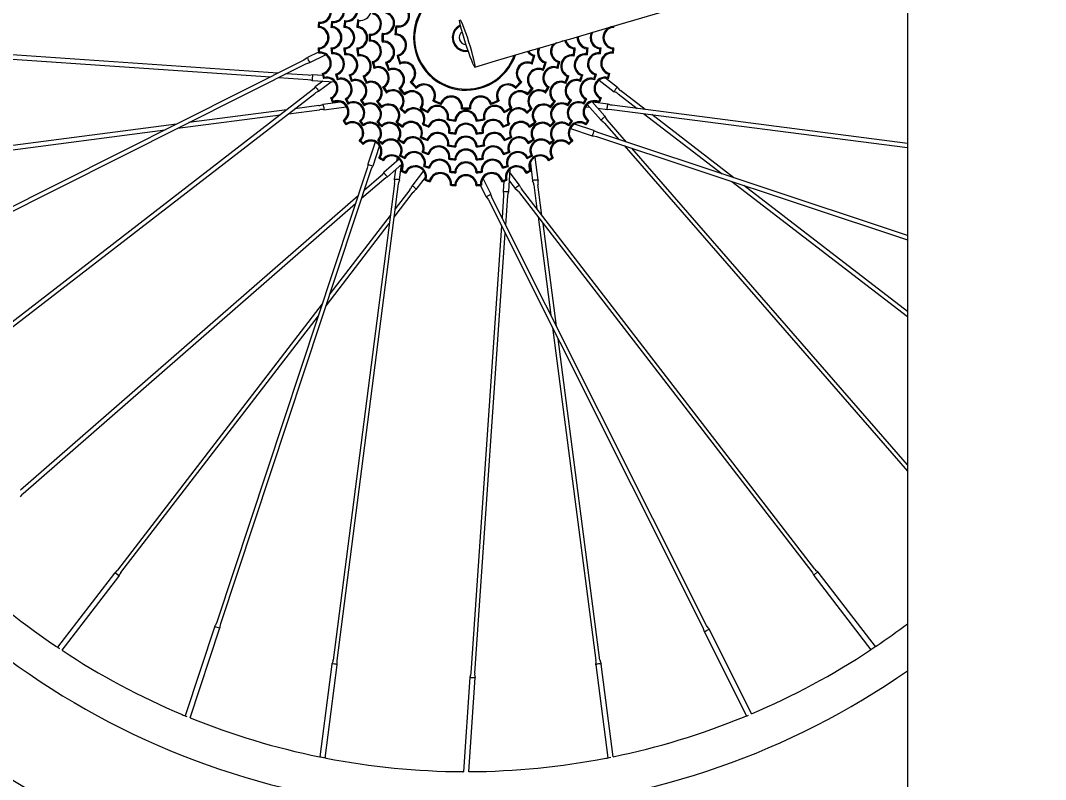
# Model space of a CAD drawing. Header units: millimetres. Extents: x -470 to 13540, y 264 to 3642.
# Drawn here: x 8866.2 to 9245.8, y 2651 to 2931.9 of the extents above; entities that cross this region are included whole.
import ezdxf

# ---------------------------------------------------------------- set-up
doc = ezdxf.new("R2010")
doc.units = ezdxf.units.MM
doc.layers.add('ZANO_R', color=7, linetype='Continuous', lineweight=0)
doc.layers.add('ZANO_W', color=1, linetype='Continuous', lineweight=0)
doc.styles.add('Arial', font='arial.ttf')
doc.styles.get("Standard").update_dxf_attribs({"font": 'ARIALUNI.TTF'})
doc.dimstyles.new('pl i ang', dxfattribs={"dimtxt": 50, "dimasz": 50, "dimexe": 1.25, "dimexo": 0.625, "dimgap": 10, "dimtad": 1, "dimtoh": 1, "dimtxsty": 'Standard', "dimcen": 2.5, "dimclrd": 1, "dimclre": 1, "dimclrt": 1, "dimadec": 0, "dimazin": 0, "dimtfac": 1, "dimtmove": 0, "dimatfit": 3, "dimfxl": 1, "dimarcsym": 1})

# ---------------------------------------------------------------- blocks, each defined once
blk = doc.blocks.new('*D479')
at = {"layer": 'ZANO_W', "color": 1, "lineweight": -2}
for p, q in [((9201.16, 3083.63), (8686.68, 3083.63)), ((8696.68, 3043.63), (8696.68, 2645.04)), ((9089.88, 2605.04), (8686.68, 2605.04))]:
    blk.add_line(p, q, dxfattribs=at)
at = {"layer": 'ZANO_W', "color": 1}
for points in [[(8703.35, 3043.63), (8690.01, 3043.63), (8696.68, 3083.63)], [(8690.01, 2645.04), (8703.35, 2645.04), (8696.68, 2605.04)]]:
    blk.add_solid(points, dxfattribs=at)
at = {"layer": 'ZANO_W', "color": 1, "insert": (8666.26, 2844.34), "char_height": 40, "attachment_point": 5, "rotation": 90, "style": 'Arial'}
blk.add_mtext('479', dxfattribs=at)

msp = doc.modelspace()

# ---------------------------------------------------------------- linework, layer by layer
at = {"layer": 'ZANO_R'}
for p, q in [((9194.7, 3027.15), (9194.7, 2605.04)), ((8976.59, 2931.31), (8976.93, 2930.9)), ((8981.41, 2931.57), (8981.74, 2931.15)), ((8986.25, 2931.9), (8986.58, 2931.48)), ((8976.41, 2929.36), (8976.82, 2929.7)), ((8981.19, 2929.36), (8981.6, 2929.7)), ((8985.96, 2929.35), (8986.38, 2929.7)), ((8990.74, 2929.35), (8991.16, 2929.7)), ((8995.35, 2926.86), (8995.72, 2926.46)), ((9000.13, 2927.17), (9000.49, 2926.76)), ((9004.87, 2926.6), (9005.27, 2926.98)), ((9005.23, 2929.99), (9005.54, 2929.54)), ((9085.57, 2929.7), (9085.97, 2929.36)), ((8961.52, 2912.39), (8796.13, 2923.75)), ((8995.35, 2924.24), (8995.72, 2924.63)), ((9000.13, 2923.93), (9000.49, 2924.34)), ((9067.04, 2924.24), (9066.66, 2924.25)), ((8796.03, 2922.23), (8958.84, 2911.05)), ((8976.54, 2920.21), (8972.45, 2918.16)), ((8973.36, 2916.34), (8979.14, 2919.24)), ((8976.41, 2921.74), (8976.82, 2921.39)), ((8976.59, 2919.79), (8976.93, 2920.2)), ((8981.19, 2921.74), (8981.6, 2921.4)), ((8981.41, 2919.53), (8981.74, 2919.95)), ((8985.96, 2921.74), (8986.38, 2921.4)), ((8986.25, 2919.19), (8986.58, 2919.62)), ((8990.74, 2921.74), (8991.16, 2921.4)), ((8991.14, 2918.76), (8991.45, 2919.19)), ((9005.66, 2919.05), (9006.13, 2918.76)), ((9056.25, 2918.76), (9056.72, 2919.05)), ((9070.94, 2919.19), (9071.25, 2918.76)), ((9071.23, 2921.4), (9071.64, 2921.74)), ((9075.81, 2919.62), (9076.14, 2919.19)), ((9076.01, 2921.4), (9076.42, 2921.74)), ((9080.65, 2919.95), (9080.98, 2919.53)), ((9080.79, 2921.4), (9081.2, 2921.74)), ((9085.46, 2920.2), (9085.8, 2919.79)), ((9085.57, 2921.39), (9085.97, 2921.74)), ((8971.15, 2917.22), (8812.99, 2837.86)), ((8813.67, 2836.5), (8971.83, 2915.86)), ((8996.43, 2916.71), (8996.9, 2916.43)), ((9001.45, 2916.44), (9001.93, 2916.19)), ((9006.72, 2915.8), (9006.93, 2916.31)), ((9055.46, 2916.31), (9055.67, 2915.8)), ((9060.46, 2916.19), (9060.94, 2916.44)), ((9065.49, 2916.43), (9065.95, 2916.71)), ((8972.79, 2911.62), (8964.51, 2912.19)), ((8978.11, 2911.51), (8974.38, 2911.76)), ((8977.91, 2912.29), (8978.37, 2912.02)), ((8982.89, 2912.06), (8983.36, 2911.8)), ((8987.94, 2911.77), (8988.42, 2911.53)), ((8993.11, 2911.4), (8993.6, 2911.18)), ((8997.17, 2914.19), (8997.41, 2914.68)), ((9002.56, 2913.41), (9002.76, 2913.91)), ((9059.63, 2913.91), (9059.83, 2913.41)), ((9064.97, 2914.68), (9065.22, 2914.19)), ((9068.79, 2911.18), (9069.28, 2911.4)), ((9073.96, 2911.53), (9074.44, 2911.77)), ((9079.03, 2911.8), (9079.5, 2912.06)), ((9084.02, 2912.02), (9084.48, 2912.29)), ((8961.83, 2910.84), (8972.68, 2910.1)), ((8974.24, 2909.73), (8982.56, 2909.16)), ((8978.15, 2909.47), (8975.38, 2907.32)), ((8976.62, 2905.71), (8981.21, 2909.26)), ((8978.42, 2910.39), (8978.68, 2910.86)), ((8983.54, 2909.93), (8983.78, 2910.41)), ((8988.79, 2909.35), (8989.01, 2909.84)), ((8994.26, 2908.62), (8994.45, 2909.12)), ((9010.52, 2909.22), (9011.06, 2909.16)), ((9051.33, 2909.16), (9051.87, 2909.22)), ((9067.94, 2909.12), (9068.13, 2908.62)), ((9073.37, 2909.84), (9073.59, 2909.35)), ((9078.6, 2910.41), (9078.85, 2909.93)), ((9080.53, 2909.83), (9086.09, 2905.55)), ((9087.33, 2907.16), (9082.89, 2910.58)), ((9083.71, 2910.86), (9083.97, 2910.39)), ((8974.29, 2906.16), (8833.54, 2797.52)), ((8834.47, 2796.31), (8975.22, 2904.95)), ((9000.33, 2907.27), (9000.86, 2907.14)), ((9001.75, 2905.07), (9001.85, 2905.6)), ((9006.36, 2906.82), (9006.9, 2906.74)), ((9008.44, 2904.34), (9008.45, 2904.89)), ((9012.8, 2906.69), (9012.79, 2907.24)), ((9049.6, 2907.24), (9049.59, 2906.69)), ((9053.93, 2904.89), (9053.95, 2904.34)), ((9055.49, 2906.74), (9056.03, 2906.82)), ((9060.54, 2905.6), (9060.64, 2905.07)), ((9061.53, 2907.14), (9062.05, 2907.27)), ((9087.49, 2904.8), (9094.58, 2899.34)), ((9097.58, 2898.96), (9088.42, 2906)), ((8976.71, 2900.42), (8967.84, 2899.26)), ((8984.78, 2901.73), (8978.23, 2900.87)), ((8978.5, 2898.86), (8986.96, 2899.96)), ((8981.02, 2903.24), (8981.52, 2903.05)), ((8981.85, 2901.46), (8982.03, 2901.96)), ((8986.45, 2902.9), (8986.96, 2902.73)), ((8987.5, 2900.93), (8987.65, 2901.45)), ((8992.09, 2902.5), (8992.62, 2902.36)), ((8993.46, 2900.32), (8993.57, 2900.85)), ((8998.07, 2902.03), (8998.6, 2901.94)), ((8999.9, 2899.64), (8999.95, 2900.17)), ((9018.94, 2902.23), (9019.47, 2902.38)), ((9022.06, 2900.84), (9021.83, 2901.33)), ((9040.56, 2901.33), (9040.33, 2900.84)), ((9042.92, 2902.38), (9043.44, 2902.23)), ((9062.43, 2900.17), (9062.49, 2899.64)), ((9063.79, 2901.94), (9064.32, 2902.03)), ((9068.82, 2900.85), (9068.93, 2900.32)), ((9069.77, 2902.36), (9070.29, 2902.5)), ((9074.74, 2901.45), (9074.89, 2900.93)), ((9075.42, 2902.73), (9075.94, 2902.9)), ((9075.46, 2900.01), (9077.03, 2899.81)), ((9076.12, 2900.85), (9081.11, 2895.13)), ((9082.64, 2896.46), (9077.97, 2901.82)), ((9083.81, 2900.98), (9078.06, 2901.72)), ((9080.36, 2901.96), (9080.54, 2901.46)), ((9080.87, 2903.05), (9081.37, 2903.24)), ((9194.7, 2886.45), (9085.34, 2900.53)), ((8924.39, 2892.05), (8962.45, 2897.02)), ((8964.84, 2898.87), (8928.53, 2894.13)), ((8965.45, 2897.41), (8976.91, 2898.91)), ((9006.73, 2899.32), (9007.27, 2899.34)), ((9008.71, 2897.6), (9008.65, 2898.14)), ((9014.26, 2899.46), (9014.79, 2899.57)), ((9017.06, 2897.84), (9016.89, 2898.36)), ((9029.49, 2899.26), (9029.9, 2899.62)), ((9032.48, 2899.62), (9032.9, 2899.26)), ((9045.49, 2898.36), (9045.32, 2897.84)), ((9047.59, 2899.57), (9048.13, 2899.46)), ((9053.73, 2898.14), (9053.67, 2897.6)), ((9055.12, 2899.34), (9055.66, 2899.32)), ((9080.07, 2899.42), (9083.55, 2898.97)), ((9085.14, 2899.02), (9194.7, 2884.91)), ((9096.98, 2897.5), (9126.01, 2875.17)), ((9130.4, 2873.71), (9099.98, 2897.11)), ((8923.94, 2893.53), (8800.66, 2877.45)), ((8985.66, 2894.86), (8986.18, 2894.76)), ((8986.78, 2893.25), (8986.87, 2893.78)), ((8991.73, 2894.6), (8992.26, 2894.54)), ((8993.14, 2892.88), (8993.19, 2893.42)), ((8998.2, 2894.37), (8998.74, 2894.36)), ((9000.02, 2892.56), (9000.01, 2893.1)), ((9005.28, 2894.26), (9005.82, 2894.31)), ((9007.67, 2892.42), (9007.59, 2892.95)), ((9015.11, 2893.49), (9015.62, 2893.66)), ((9017.5, 2892.4), (9017.29, 2892.9)), ((9024.21, 2895.24), (9024.67, 2895.53)), ((9027.39, 2894.68), (9027.06, 2895.1)), ((9035.33, 2895.1), (9035, 2894.68)), ((9037.72, 2895.53), (9038.18, 2895.24)), ((9045.1, 2892.9), (9044.89, 2892.4)), ((9046.76, 2893.66), (9047.28, 2893.49)), ((9054.8, 2892.95), (9054.71, 2892.42)), ((9056.57, 2894.31), (9057.11, 2894.26)), ((9062.38, 2893.1), (9062.37, 2892.56)), ((9063.64, 2894.36), (9064.18, 2894.37)), ((9069.2, 2893.42), (9069.24, 2892.88)), ((9070.12, 2894.54), (9070.66, 2894.6)), ((9078.59, 2891.16), (9071.37, 2893.56)), ((9075.52, 2893.78), (9075.6, 2893.25)), ((9076.2, 2894.76), (9076.73, 2894.86)), ((9082.34, 2894.1), (9087.8, 2887.84)), ((9090.64, 2886.9), (9083.49, 2895.1)), ((8800.86, 2875.94), (8919.8, 2891.46)), ((9014.26, 2888.62), (9014.77, 2888.81)), ((9024.79, 2890.26), (9025.24, 2890.57)), ((9027.39, 2889.88), (9027.05, 2890.31)), ((9035.34, 2890.31), (9035, 2889.88)), ((9037.15, 2890.57), (9037.59, 2890.26)), ((9047.62, 2888.81), (9048.12, 2888.62)), ((9069.84, 2891.93), (9077.96, 2889.24)), ((9079.54, 2888.98), (9194.7, 2850.77)), ((9194.7, 2852.38), (9080.02, 2890.43)), ((8991.68, 2887.42), (8992.21, 2887.42)), ((8993.07, 2886.03), (8993.06, 2886.57)), ((8997.57, 2886.9), (8994.88, 2878.79)), ((8996.81, 2878.15), (8999.21, 2885.37)), ((8998.53, 2887.5), (8999.06, 2887.54)), ((9000.25, 2886.09), (9000.19, 2886.62)), ((9005.97, 2887.81), (9006.5, 2887.92)), ((9008.14, 2886.45), (9008.01, 2886.97)), ((9017.05, 2887.46), (9016.83, 2887.95)), ((9024.4, 2885.49), (9024.84, 2885.81)), ((9027.39, 2885.1), (9027.05, 2885.52)), ((9035.34, 2885.52), (9035, 2885.1)), ((9037.55, 2885.81), (9037.99, 2885.49)), ((9045.56, 2887.95), (9045.34, 2887.46)), ((9054.38, 2886.97), (9054.25, 2886.45)), ((9055.89, 2887.92), (9056.42, 2887.81)), ((9062.2, 2886.62), (9062.14, 2886.09)), ((9063.33, 2887.54), (9063.86, 2887.5)), ((9069.33, 2886.57), (9069.32, 2886.03)), ((9070.17, 2887.42), (9070.71, 2887.42)), ((9089.77, 2885.59), (9194.7, 2765.17)), ((8998.9, 2881.14), (8999.43, 2881.23)), ((9005.66, 2881.29), (9005.45, 2879.71)), ((9006.58, 2881.86), (9007.09, 2882)), ((9008.54, 2880.81), (9008.38, 2881.32)), ((9015, 2883.15), (9015.49, 2883.37)), ((9017.42, 2882.3), (9017.17, 2882.78)), ((9024.84, 2880.61), (9025.27, 2880.93)), ((9037.12, 2880.93), (9037.55, 2880.61)), ((9045.21, 2882.78), (9044.97, 2882.3)), ((9046.9, 2883.37), (9047.39, 2883.15)), ((9054.01, 2881.32), (9053.85, 2880.81)), ((9055.29, 2882), (9055.81, 2881.86)), ((9057.88, 2872.85), (9056.78, 2881.31)), ((9062.96, 2881.23), (9063.49, 2881.14)), ((9194.7, 2767.49), (9092.61, 2884.64)), ((8994.62, 2877.21), (8938.91, 2709.25)), ((9000.51, 2880.01), (9000.41, 2880.54)), ((9006.5, 2880.62), (9000.77, 2875.63)), ((9002.11, 2874.1), (9007.47, 2878.77)), ((9006.63, 2872.93), (9007.37, 2878.68)), ((9015.57, 2877.89), (9016.05, 2878.14)), ((9017.7, 2877.25), (9017.44, 2877.72)), ((9027.39, 2880.32), (9027.04, 2880.73)), ((9035.34, 2880.73), (9035, 2880.32)), ((9044.94, 2877.72), (9044.68, 2877.25)), ((9046.34, 2878.14), (9046.81, 2877.89)), ((9055.02, 2879.14), (9055.87, 2872.59)), ((9061.98, 2880.54), (9061.88, 2880.01)), ((8940.35, 2708.77), (8996.07, 2876.73)), ((8999.75, 2874.4), (8993.49, 2868.94)), ((9005.06, 2876.67), (9004.61, 2873.19)), ((9007.1, 2876.21), (9007.61, 2876.38)), ((9008.88, 2875.38), (9008.69, 2875.88)), ((9015.47, 2876.22), (9011.19, 2870.65)), ((9012.8, 2869.41), (9016.22, 2873.85)), ((9025.17, 2875.76), (9025.59, 2876.1)), ((9027.39, 2875.54), (9027.04, 2875.95)), ((9035.35, 2875.95), (9035, 2875.54)), ((9036.8, 2876.1), (9037.22, 2875.76)), ((9040.4, 2867.72), (9037.5, 2873.49)), ((9047.01, 2868.6), (9047.58, 2876.91)), ((9051.03, 2870.97), (9047.49, 2875.56)), ((9053.69, 2875.88), (9053.51, 2875.38)), ((9054.78, 2876.38), (9055.29, 2876.21)), ((9004.66, 2871.6), (8981.96, 2695.25)), ((8983.47, 2695.06), (9006.18, 2871.41)), ((8992.55, 2866.1), (9000.75, 2873.25)), ((9016.03, 2872.77), (9016.5, 2873.04)), ((9017.93, 2872.26), (9017.66, 2872.72)), ((9025.43, 2870.94), (9025.84, 2871.28)), ((9027.39, 2870.77), (9027.04, 2871.18)), ((9035.35, 2871.18), (9035, 2870.77)), ((9036.53, 2870.9), (9038.58, 2866.81)), ((9036.54, 2871.28), (9036.96, 2870.94)), ((9044.73, 2872.72), (9044.45, 2872.26)), ((9045.24, 2872.46), (9044.98, 2868.74)), ((9045.89, 2873.04), (9046.35, 2872.77)), ((9047.28, 2872.51), (9049.42, 2869.73)), ((9160.43, 2728.82), (9051.79, 2869.57)), ((9056.32, 2871.07), (9057.48, 2862.2)), ((9059.33, 2859.8), (9057.83, 2871.27)), ((9129.67, 2872.35), (9194.7, 2822.33)), ((9194.7, 2824.25), (9134.07, 2870.89)), ((8991.23, 2866.98), (8866.25, 2758.06)), ((9004.6, 2859.16), (9011.65, 2868.33)), ((9010.44, 2869.26), (9004.99, 2862.16)), ((9120.25, 2708.03), (9040.88, 2866.19)), ((9045.13, 2867.14), (9044.56, 2858.86)), ((9045.9, 2856.19), (9046.65, 2867.04)), ((9050.58, 2868.64), (9159.22, 2727.89)), ((8867.25, 2756.92), (8990.29, 2864.13)), ((9039.52, 2865.51), (9118.88, 2707.34)), ((9003.14, 2859.77), (8980.81, 2830.74)), ((9057.87, 2859.2), (9062.61, 2822.88)), ((8979.36, 2826.34), (9002.75, 2856.76)), ((9044.35, 2855.87), (9032.99, 2690.49)), ((9064.69, 2818.74), (9059.72, 2856.8)), ((9034.51, 2690.38), (9045.7, 2853.2)), ((8977.99, 2827.07), (8902.2, 2728.53)), ((8903.4, 2727.6), (8976.53, 2822.67)), ((9063.21, 2818.29), (9079.3, 2695.02)), ((9080.81, 2695.21), (9065.29, 2814.15)), ((8901.04, 2727.44), (8879.89, 2699.94)), ((8881.6, 2698.84), (8902.65, 2726.2)), ((9159.98, 2726.49), (9181.15, 2699.07)), ((9182.85, 2700.19), (9161.59, 2727.73)), ((8938.17, 2707.83), (8927.15, 2674.61)), ((8929.04, 2673.87), (8940.09, 2707.19)), ((9136.92, 2675.36), (9121.18, 2706.73)), ((9119.37, 2705.82), (9135.06, 2674.54)), ((8981.51, 2693.73), (8977.08, 2659.37)), ((8979.08, 2658.97), (8983.52, 2693.47)), ((9079.25, 2693.43), (9083.73, 2659.03)), ((9085.73, 2659.47), (9081.26, 2693.69)), ((9032.63, 2688.92), (9030.22, 2653.92)), ((9032.26, 2653.92), (9034.65, 2688.78))]:
    msp.add_line(p, q, dxfattribs=at)
at = {"layer": 'ZANO_R', "flags": 128}
for points in [[(9034.5, 2914.69), (9042.17, 2916.96), (9048.75, 2918.91), (9054.25, 2920.53), (9058.67, 2921.84), (9062.01, 2922.82), (9064.57, 2923.58), (9067.22, 2924.36), (9069.99, 2925.18), (9079.54, 2927.99), (9090.36, 2931.18), (9104.31, 2935.28), (9118.56, 2939.45), (9133.08, 2943.68), (9159.71, 2951.4), (9186.87, 2959.18), (9194.7, 2961.4)], [(9028.69, 2932.09), (9028.84, 2931.22), (9029.09, 2930.07), (9029.45, 2928.67), (9029.88, 2927.09), (9030.39, 2925.38), (9030.94, 2923.6), (9031.51, 2921.84), (9032.1, 2920.14), (9032.66, 2918.59), (9033.18, 2917.23), (9033.64, 2916.13), (9034.02, 2915.32), (9034.31, 2914.83), (9034.5, 2914.69), (9034.58, 2914.9), (9034.54, 2915.44), (9034.39, 2916.31), (9034.13, 2917.46), (9033.78, 2918.86), (9033.34, 2920.44), (9032.84, 2922.15), (9032.28, 2923.93)], [(9032.28, 2923.93), (9031.71, 2925.69), (9031.13, 2927.39), (9030.57, 2928.94), (9030.05, 2930.3), (9029.58, 2931.4), (9029.2, 2932.21)], [(8972.43, 2918.18), (8972.07, 2917.82), (8971.14, 2917.23)], [(8971.84, 2915.86), (8972.97, 2916.27), (8973.36, 2916.32)], [(8974.38, 2911.76), (8973.22, 2911.61), (8972.79, 2911.65)], [(8972.68, 2910.06), (8973.57, 2909.96), (8974.23, 2909.71)], [(8975.35, 2907.33), (8974.82, 2906.64), (8974.27, 2906.19)], [(8975.24, 2904.93), (8975.64, 2905.25), (8976.62, 2905.7)], [(8975.37, 2907.32), (8975.38, 2907.32), (8975.46, 2907.29), (8975.63, 2907.14), (8975.86, 2906.9), (8976.11, 2906.6), (8976.33, 2906.29), (8976.51, 2906.01), (8976.61, 2905.81), (8976.62, 2905.71), (8976.61, 2905.71)], [(9086.59, 2906.45), (9086.83, 2906.75), (9087.06, 2906.99), (9087.23, 2907.13), (9087.33, 2907.16), (9087.33, 2907.15)], [(8978.52, 2899.89), (8978.56, 2899.5), (8978.57, 2899.17), (8978.55, 2898.94), (8978.5, 2898.86), (8978.49, 2898.86)], [(9083.56, 2898.97), (9083.55, 2898.97), (9083.51, 2899.05), (9083.49, 2899.28), (9083.51, 2899.61), (9083.54, 2899.99), (9083.6, 2900.38), (9083.68, 2900.7), (9083.75, 2900.91), (9083.81, 2900.98), (9083.82, 2900.98)], [(9085.34, 2900.57), (9084.83, 2900.62), (9083.82, 2900.99)], [(9083.52, 2895.12), (9082.97, 2895.83), (9082.68, 2896.47)], [(9083.57, 2898.94), (9084.42, 2899.06), (9085.14, 2898.99)], [(9081.11, 2895.12), (9082.04, 2894.42), (9082.31, 2894.08)], [(9077.96, 2889.2), (9078.47, 2889.21), (9079.53, 2888.97)], [(9080.02, 2890.43), (9078.92, 2890.94), (9078.62, 2891.18)], [(8994.85, 2878.79), (8994.85, 2878.28), (8994.61, 2877.21)], [(8996.08, 2876.72), (8996.58, 2877.82), (8996.83, 2878.12)], [(9000.77, 2875.63), (9000.06, 2874.7), (8999.72, 2874.43)], [(9000.77, 2873.22), (9001.47, 2873.78), (9002.12, 2874.07)], [(9004.59, 2873.18), (9004.7, 2872.32), (9004.63, 2871.6)], [(9004.61, 2873.18), (9004.61, 2873.19), (9004.7, 2873.23), (9004.92, 2873.25), (9005.25, 2873.24), (9005.64, 2873.2), (9006.02, 2873.14), (9006.35, 2873.07), (9006.56, 2872.99), (9006.63, 2872.93), (9006.63, 2872.92)], [(9006.21, 2871.4), (9006.27, 2871.91), (9006.64, 2872.92)], [(9012.09, 2870.15), (9012.39, 2869.91), (9012.63, 2869.68), (9012.78, 2869.51), (9012.8, 2869.41), (9012.8, 2869.41)], [(9049.41, 2869.7), (9050.1, 2869.18), (9050.56, 2868.62)], [(9049.43, 2869.73), (9049.42, 2869.73), (9049.45, 2869.82), (9049.6, 2869.99), (9049.84, 2870.22), (9050.14, 2870.46), (9050.46, 2870.69), (9050.73, 2870.87), (9050.94, 2870.97), (9051.03, 2870.97), (9051.03, 2870.97)], [(9051.82, 2869.6), (9051.5, 2870), (9051.04, 2870.97)], [(9056.86, 2872.87), (9057.24, 2872.91), (9057.57, 2872.92), (9057.8, 2872.9), (9057.88, 2872.85), (9057.88, 2872.84)], [(9038.56, 2866.78), (9038.92, 2866.43), (9039.51, 2865.5)], [(9040.89, 2866.19), (9040.47, 2867.33), (9040.43, 2867.71)], [(9044.98, 2868.74), (9045.14, 2867.58), (9045.09, 2867.15)], [(9046.68, 2867.03), (9046.79, 2867.93), (9047.04, 2868.59)], [(8866.23, 2755.69), (8866.93, 2756.61), (8867.27, 2756.89)], [(9159.2, 2727.87), (9159.52, 2727.47), (9159.97, 2726.5)], [(9161.6, 2727.76), (9160.91, 2728.29), (9160.46, 2728.85)], [(8938.9, 2709.25), (8938.39, 2708.16), (8938.15, 2707.85)], [(8940.13, 2707.2), (8940.12, 2707.7), (8940.36, 2708.77)], [(9118.88, 2707.34), (9119.29, 2706.21), (9119.34, 2705.81)], [(9121.2, 2706.76), (9120.84, 2707.11), (9120.25, 2708.03)], [(8880.8, 2699.33), (8880.56, 2699.48), (8880.21, 2699.72), (8879.87, 2699.95), (8879.58, 2700.16), (8879.36, 2700.32), (8879.25, 2700.41), (8879.25, 2700.41)], [(9183.13, 2700.41), (9183.13, 2700.41), (9183.02, 2700.32), (9182.81, 2700.16), (9182.52, 2699.95), (9182.18, 2699.72), (9181.82, 2699.48), (9181.5, 2699.28), (9181.24, 2699.13), (9181.08, 2699.03), (9181.04, 2699.01), (9181.09, 2699.04)], [(8981.92, 2695.26), (8981.87, 2694.75), (8981.5, 2693.74)], [(8983.55, 2693.48), (8983.43, 2694.34), (8983.5, 2695.06)], [(9032.95, 2690.49), (9032.85, 2689.6), (9032.6, 2688.94)], [(9034.66, 2688.79), (9034.5, 2689.94), (9034.55, 2690.38)], [(8979.44, 2658.91), (8979.45, 2658.91), (8979.35, 2658.92), (8979.12, 2658.95), (8978.79, 2659.01), (8978.39, 2659.08), (8977.98, 2659.16), (8977.58, 2659.25), (8977.26, 2659.32), (8977.05, 2659.38), (8976.96, 2659.4), (8976.97, 2659.4)]]:
    msp.add_lwpolyline(points, dxfattribs=at)
at = {"layer": 'ZANO_R'}
for centre, radius, start, end in [((9031.19, 2925.55), 322, 40.0607, 264.4729), ((9031.19, 2925.55), 285.67, 41.8619, 180), ((9031.19, 2925.55), 19.43, 42.2507, 180), ((9031.19, 2925.55), 19.04, 42.8501, 339.6792), ((8977.12, 2935.08), 3.81, 261.9875, 78.0125), ((8977.12, 2935.08), 4.19, 267.397, 72.603), ((8982.01, 2935.33), 3.81, 260.9263, 76.5737), ((8982.01, 2935.33), 4.19, 266.3546, 71.1454), ((8986.94, 2935.65), 3.81, 259.5476, 74.7381), ((8986.94, 2935.65), 4.19, 264.9987, 69.287), ((8991.95, 2936.06), 4.19, 263.1662, 66.8338), ((8995.69, 2930.65), 3.81, 264.8619, 78.7745), ((8995.69, 2930.65), 4.19, 270.3775, 73.2589), ((9000.56, 2930.95), 3.81, 263.5101, 76.4899), ((9000.56, 2930.95), 4.19, 269.0734, 70.9266), ((9006.14, 2933.69), 3.81, 256.1455, 67.8545), ((9006.14, 2933.69), 4.19, 261.7744, 62.2256), ((9031.19, 2925.55), 54.91, 173.9751, 176.0249), ((9031.19, 2925.55), 54.53, 174.3698, 175.6302), ((9031.19, 2925.55), 50.15, 173.1026, 175.6474), ((9031.19, 2925.55), 49.77, 173.5365, 175.2135), ((9031.19, 2925.55), 45.39, 171.9523, 175.1906), ((9031.19, 2925.55), 45.01, 172.4339, 174.7089), ((9031.19, 2925.55), 40.63, 170.3734, 174.6266), ((9031.19, 2925.55), 40.25, 170.9146, 174.0854), ((8976.28, 2925.55), 3.81, 271.9875, 88.0125), ((8976.28, 2925.55), 4.19, 277.397, 82.603), ((8981.04, 2925.55), 3.81, 272.1763, 87.8237), ((8981.04, 2925.55), 4.19, 277.6046, 82.3954), ((8985.8, 2925.55), 3.81, 272.4047, 87.5953), ((8985.8, 2925.55), 4.19, 277.8559, 82.1441), ((8990.57, 2925.55), 3.81, 272.6867, 87.3133), ((8990.57, 2925.55), 4.19, 278.1662, 81.8338), ((9031.19, 2925.55), 35.87, 177.9056, 182.0944), ((9031.19, 2925.55), 35.49, 178.5229, 181.4771), ((9031.19, 2925.55), 31.11, 177.0202, 182.9798), ((9031.19, 2925.55), 30.72, 177.7388, 182.2612), ((9031.19, 2925.55), 26.34, 170.291, 177.709), ((9004.99, 2922.8), 3.81, 280.1455, 91.8545), ((9031.19, 2925.55), 25.96, 171.1504, 176.8496), ((9004.99, 2922.8), 4.19, 285.7744, 86.2256), ((9031.19, 2925.55), 5.08, 114.7068, 278.6847), ((9031.19, 2925.55), 4.76, 115.4603, 277.9838), ((9031.19, 2925.55), 2.54, 125.1186, 268.5407), ((9081.34, 2925.55), 4.19, 152.7827, 262.3954), ((9081.34, 2925.55), 3.81, 146.6692, 267.8237), ((9086.1, 2925.55), 4.19, 97.397, 262.603), ((9086.1, 2925.55), 3.81, 91.9875, 268.0125), ((9031.19, 2925.55), 54.91, 3.9751, 4.5176), ((9031.19, 2925.55), 285.67, 180, 304.9163), ((8995.69, 2920.44), 3.81, 281.2255, 95.1381), ((8995.69, 2920.44), 4.19, 286.7411, 89.6225), ((9000.56, 2920.15), 3.81, 283.5101, 96.4899), ((9000.56, 2920.15), 4.19, 289.0734, 90.9266), ((9031.19, 2925.55), 19.43, 180, 340.6619), ((9066.7, 2920.44), 4.19, 136.3113, 253.2589), ((9066.7, 2920.44), 3.81, 121.4777, 258.7745), ((9071.82, 2925.55), 4.19, 194.2399, 261.8338), ((9071.82, 2925.55), 3.81, 193.977, 267.3133), ((9076.58, 2925.55), 4.19, 175.094, 262.1441), ((9076.58, 2925.55), 3.81, 172.5982, 267.5953), ((9031.19, 2925.55), 54.91, 183.9751, 186.0249), ((8977.12, 2916.01), 3.81, 281.9875, 98.0125), ((9031.19, 2925.55), 54.53, 184.3698, 185.6302), ((8977.12, 2916.01), 4.19, 287.397, 92.603), ((9031.19, 2925.55), 50.15, 184.3526, 186.8974), ((8982.01, 2915.77), 3.81, 283.4263, 99.0737), ((9031.19, 2925.55), 49.77, 184.7865, 186.4635), ((8982.01, 2915.77), 4.19, 288.8546, 93.6454), ((9031.19, 2925.55), 45.39, 184.8094, 188.0477), ((8986.94, 2915.45), 3.81, 285.2619, 100.4524), ((9031.19, 2925.55), 45.01, 185.2911, 187.5661), ((8986.94, 2915.45), 4.19, 290.713, 95.0013), ((9031.19, 2925.55), 40.63, 185.3734, 189.6266), ((8991.95, 2915.03), 3.81, 287.6867, 102.3133), ((9031.19, 2925.55), 40.25, 185.9146, 189.0854), ((8991.95, 2915.03), 4.19, 293.1662, 96.8338), ((9031.19, 2925.55), 26.34, 194.291, 201.709), ((9057.39, 2922.8), 4.19, 214.6156, 254.2256), ((9057.39, 2922.8), 3.81, 216.4886, 259.8545), ((9031.19, 2925.55), 26.34, 338.291, 345.709), ((9061.83, 2920.15), 4.19, 159.5346, 250.9266), ((9061.83, 2920.15), 3.81, 154.8192, 256.4899), ((9070.44, 2915.03), 4.19, 83.1662, 246.8338), ((9070.44, 2915.03), 3.81, 77.6867, 252.3133), ((9031.19, 2925.55), 40.25, 350.9146, 354.0854), ((9031.19, 2925.55), 40.63, 350.3734, 354.6266), ((9075.44, 2915.45), 4.19, 84.9987, 249.287), ((9075.44, 2915.45), 3.81, 79.5476, 254.7381), ((9031.19, 2925.55), 45.01, 352.4339, 354.7089), ((9031.19, 2925.55), 45.39, 351.9523, 355.1906), ((9080.38, 2915.77), 4.19, 86.3546, 251.1454), ((9080.38, 2915.77), 3.81, 80.9263, 256.5737), ((9031.19, 2925.55), 49.77, 353.5365, 355.2135), ((9031.19, 2925.55), 50.15, 353.1026, 355.6474), ((9085.27, 2916.01), 4.19, 87.397, 252.603), ((9085.27, 2916.01), 3.81, 81.9875, 258.0125), ((9031.19, 2925.55), 54.53, 354.3698, 355.6302), ((9031.19, 2925.55), 54.91, 353.9751, 356.0249), ((8977.09, 2919.35), 4.79, 194.4149, 218.8773), ((9031.19, 2925.55), 35.87, 194.2692, 198.4581), ((9031.19, 2925.55), 35.49, 194.8866, 197.8407), ((9031.19, 2925.55), 31.11, 197.0202, 202.9798), ((9031.19, 2925.55), 30.72, 197.7388, 202.2612), ((9031.19, 2925.55), 25.96, 195.1504, 200.8496), ((9008.38, 2912.38), 3.81, 304.1455, 115.8545), ((9008.38, 2912.38), 4.19, 309.7744, 110.2256), ((9054.01, 2912.38), 4.19, 69.7744, 230.2256), ((9054.01, 2912.38), 3.81, 64.1455, 235.8545), ((9031.19, 2925.55), 25.96, 339.1504, 344.8496), ((9031.19, 2925.55), 30.72, 337.7388, 342.2612), ((9031.19, 2925.55), 31.11, 337.0202, 342.9798), ((9031.19, 2925.55), 35.49, 342.1593, 345.1134), ((9031.19, 2925.55), 35.87, 341.5419, 345.7308), ((8978.81, 2910.69), 4.55, 166.4296, 179.2569), ((9031.19, 2925.55), 54.91, 193.9751, 196.0249), ((9031.19, 2925.55), 54.53, 194.3698, 195.6302), ((9031.19, 2925.55), 50.15, 195.6026, 198.1474), ((9031.19, 2925.55), 49.77, 196.0365, 197.7135), ((9031.19, 2925.55), 45.39, 197.6666, 200.9048), ((9031.19, 2925.55), 45.01, 198.1482, 200.4232), ((9031.19, 2925.55), 40.63, 200.3734, 204.6266), ((8998.57, 2910.65), 3.81, 297.5891, 111.5018), ((8998.57, 2910.65), 4.19, 303.1048, 105.9861), ((9004.25, 2910), 3.81, 303.5101, 116.4899), ((9004.25, 2910), 4.19, 309.0734, 110.9266), ((9058.13, 2910), 4.19, 69.0734, 230.9266), ((9058.13, 2910), 3.81, 63.5101, 236.4899), ((9063.82, 2910.65), 4.19, 74.0139, 236.8952), ((9063.82, 2910.65), 3.81, 68.4982, 242.4109), ((9031.19, 2925.55), 40.63, 335.3734, 339.6266), ((9031.19, 2925.55), 45.01, 339.5768, 341.8518), ((9031.19, 2925.55), 45.39, 339.0952, 342.3334), ((9031.19, 2925.55), 49.77, 342.2865, 343.9635), ((9031.19, 2925.55), 50.15, 341.8526, 344.3974), ((9031.19, 2925.55), 54.53, 344.3698, 345.6302), ((9031.19, 2925.55), 54.91, 343.9751, 346.0249), ((8978.78, 2910.19), 4.56, 172.8883, 185.7021), ((8979.59, 2906.77), 3.81, 291.9875, 108.0125), ((8979.59, 2906.77), 4.19, 297.397, 102.603), ((8984.86, 2906.36), 3.81, 294.6763, 110.3237), ((8984.86, 2906.36), 4.19, 300.1046, 104.8954), ((8990.3, 2905.86), 3.81, 298.119, 113.3096), ((8990.3, 2905.86), 4.19, 303.5701, 107.8584), ((9031.19, 2925.55), 40.25, 200.9146, 204.0854), ((8996.01, 2905.24), 3.81, 302.6867, 117.3133), ((8996.01, 2905.24), 4.19, 308.1662, 111.8338), ((9031.19, 2925.55), 26.34, 218.291, 225.709), ((9031.19, 2925.55), 25.96, 219.1504, 224.8496), ((9015.71, 2904.24), 4.19, 333.7744, 134.2256), ((9015.71, 2904.24), 3.81, 328.1455, 139.8545), ((9046.68, 2904.24), 4.19, 45.7744, 206.2256), ((9046.68, 2904.24), 3.81, 40.1455, 211.8545), ((9031.19, 2925.55), 26.34, 314.291, 321.709), ((9031.19, 2925.55), 25.96, 315.1504, 320.8496), ((9066.38, 2905.24), 4.19, 68.1662, 231.8338), ((9066.38, 2905.24), 3.81, 62.6867, 237.3133), ((9072.09, 2905.86), 4.19, 72.1416, 236.4299), ((9031.19, 2925.55), 40.25, 335.9146, 339.0854), ((9072.09, 2905.86), 3.81, 66.6904, 241.881), ((9077.53, 2906.36), 4.19, 75.1046, 239.8954), ((9077.53, 2906.36), 3.81, 69.6763, 245.3237), ((9082.79, 2906.77), 4.19, 77.397, 242.603), ((9082.79, 2906.77), 3.81, 71.9875, 248.0125), ((9031.19, 2925.55), 35.87, 210.6328, 214.8217), ((9031.19, 2925.55), 35.49, 211.2502, 214.2043), ((9004.09, 2902.06), 3.81, 313.9528, 127.8654), ((9004.09, 2902.06), 4.19, 319.4684, 122.3498), ((9031.19, 2925.55), 31.11, 217.0202, 222.9798), ((9031.19, 2925.55), 30.72, 217.7388, 222.2612), ((9011.2, 2901.72), 3.81, 323.5101, 136.4899), ((9011.2, 2901.72), 4.19, 329.0734, 130.9266), ((9025.72, 2899.78), 4.19, 357.7744, 158.2256), ((9036.67, 2899.78), 4.19, 21.7744, 182.2256), ((9051.19, 2901.72), 4.19, 49.0734, 210.9266), ((9051.19, 2901.72), 3.81, 43.5101, 216.4899), ((9031.19, 2925.55), 30.72, 317.7388, 322.2612), ((9031.19, 2925.55), 31.11, 317.0202, 322.9798), ((9058.3, 2902.06), 4.19, 57.6502, 220.5316), ((9058.3, 2902.06), 3.81, 52.1346, 226.0472), ((9031.19, 2925.55), 35.49, 325.7957, 328.7498), ((9031.19, 2925.55), 35.87, 325.1783, 329.3672), ((9087.53, 2905.35), 1.45, 130.6925, 172.2565), ((9085.42, 2902.74), 2.88, 44.8569, 76.3155), ((9089.95, 2908.59), 2.99, 208.8292, 239.349), ((8976.72, 2903.34), 2.88, 269.867, 301.3061), ((8977.07, 2899.99), 1.45, 355.6932, 37.259), ((9031.19, 2925.55), 54.91, 203.9751, 206.0249), ((9031.19, 2925.55), 54.53, 204.3698, 205.6302), ((8983.64, 2898.09), 3.81, 301.9875, 118.0125), ((8983.64, 2898.09), 4.19, 307.397, 112.603), ((9031.19, 2925.55), 50.15, 206.8526, 209.3974), ((9031.19, 2925.55), 49.77, 207.2865, 208.9635), ((8989.5, 2897.69), 3.81, 305.9263, 121.5737), ((8989.5, 2897.69), 4.19, 311.3546, 116.1454), ((9031.19, 2925.55), 45.39, 210.5237, 213.762), ((9031.19, 2925.55), 45.01, 211.0053, 213.2804), ((8995.71, 2897.25), 3.81, 310.9762, 126.1667), ((8995.71, 2897.25), 4.19, 316.4273, 120.7156), ((9031.19, 2925.55), 40.63, 215.3734, 219.6266), ((9031.19, 2925.55), 40.25, 215.9146, 219.0854), ((9002.47, 2896.82), 3.81, 317.6867, 132.3133), ((9002.47, 2896.82), 4.19, 323.1662, 126.8338), ((9020.55, 2896.32), 4.19, 349.0734, 150.9266), ((9020.55, 2896.32), 3.81, 343.5101, 156.4899), ((9031.19, 2925.55), 26.34, 242.291, 249.709), ((9031.19, 2925.55), 25.96, 243.1504, 248.8496), ((9025.72, 2899.78), 3.81, 352.1455, 163.8545), ((9036.67, 2899.78), 3.81, 16.1455, 187.8545), ((9041.83, 2896.32), 4.19, 29.0734, 190.9266), ((9041.83, 2896.32), 3.81, 23.5101, 196.4899), ((9031.19, 2925.55), 26.34, 290.291, 297.709), ((9031.19, 2925.55), 25.96, 291.1504, 296.8496), ((9059.92, 2896.82), 4.19, 53.1662, 216.8338), ((9059.92, 2896.82), 3.81, 47.6867, 222.3133), ((9031.19, 2925.55), 40.25, 320.9146, 324.0854), ((9031.19, 2925.55), 40.63, 320.3734, 324.6266), ((9066.68, 2897.25), 4.19, 59.2844, 223.5727), ((9066.68, 2897.25), 3.81, 53.8333, 229.0238), ((9072.89, 2897.69), 4.19, 63.8546, 228.6454), ((9031.19, 2925.55), 45.01, 326.7196, 328.9947), ((9031.19, 2925.55), 45.39, 326.238, 329.4763), ((9072.89, 2897.69), 3.81, 58.4263, 234.0737), ((9078.75, 2898.09), 4.19, 67.397, 232.603), ((9031.19, 2925.55), 49.77, 331.0365, 332.7135), ((9031.19, 2925.55), 50.15, 330.6026, 333.1474), ((9078.75, 2898.09), 3.81, 61.9875, 238.0125), ((9031.19, 2925.55), 54.53, 334.3698, 335.6302), ((9031.19, 2925.55), 54.91, 333.9751, 336.0249), ((8977.65, 2895.99), 2.99, 73.8378, 104.3404), ((9031.19, 2925.55), 35.87, 226.9965, 231.1854), ((9031.19, 2925.55), 35.49, 227.6138, 230.568), ((9011.8, 2895.38), 4.19, 335.8321, 138.7134), ((9011.8, 2895.38), 3.81, 330.3164, 144.229), ((9031.19, 2925.55), 31.11, 237.0202, 242.9798), ((9031.19, 2925.55), 30.72, 237.7388, 242.2612), ((9031.19, 2894.44), 4.19, 9.0734, 170.9266), ((9031.19, 2894.44), 3.81, 3.5101, 176.4899), ((9031.19, 2925.55), 26.34, 266.291, 273.709), ((9031.19, 2925.55), 25.96, 267.1504, 272.8496), ((9031.19, 2925.55), 31.11, 297.0202, 302.9798), ((9031.19, 2925.55), 30.72, 297.7388, 302.2612), ((9050.58, 2895.38), 4.19, 41.2866, 204.1679), ((9050.58, 2895.38), 3.81, 35.771, 209.6836), ((9031.19, 2925.55), 35.87, 308.8146, 313.0035), ((9031.19, 2925.55), 35.49, 309.432, 312.3862), ((9079.12, 2899.35), 4.56, 307.8866, 320.707), ((9031.19, 2925.55), 54.91, 213.9751, 216.0249), ((9031.19, 2925.55), 54.53, 214.3698, 215.6302), ((8989.13, 2890.25), 3.81, 311.9875, 128.0125), ((8989.13, 2890.25), 4.19, 317.397, 122.603), ((9031.19, 2925.55), 50.15, 218.1026, 220.6474), ((9031.19, 2925.55), 49.77, 218.5365, 220.2135), ((8995.73, 2890.09), 3.81, 317.1763, 132.8237), ((8995.73, 2890.09), 4.19, 322.6046, 127.3954), ((9031.19, 2925.55), 45.39, 223.3809, 226.6191), ((9031.19, 2925.55), 45.01, 223.8625, 226.1375), ((9002.89, 2890.06), 4.19, 329.2844, 133.5727), ((9002.89, 2890.06), 3.81, 323.8333, 139.0238), ((9031.19, 2925.55), 40.63, 230.3734, 234.6266), ((9031.19, 2925.55), 40.25, 230.9146, 234.0854), ((9010.88, 2890.36), 4.19, 338.1662, 141.8338), ((9010.88, 2890.36), 3.81, 332.6867, 147.3133), ((9031.19, 2925.55), 35.87, 243.3601, 247.549), ((9031.19, 2925.55), 35.49, 243.9775, 246.9316), ((9021.09, 2891.14), 4.19, 352.1957, 155.077), ((9021.09, 2891.14), 3.81, 346.68, 160.5927), ((9031.19, 2925.55), 31.11, 257.0202, 262.9798), ((9031.19, 2925.55), 30.72, 257.7388, 262.2612), ((9031.19, 2889.68), 4.19, 8.5593, 171.4407), ((9031.19, 2889.68), 3.81, 3.0437, 176.9563), ((9031.19, 2925.55), 31.11, 277.0202, 282.9798), ((9031.19, 2925.55), 30.72, 277.7388, 282.2612), ((9041.3, 2891.14), 4.19, 24.923, 187.8043), ((9041.3, 2891.14), 3.81, 19.4073, 193.32), ((9031.19, 2925.55), 35.87, 292.451, 296.6399), ((9031.19, 2925.55), 35.49, 293.0684, 296.0225), ((9051.51, 2890.36), 4.19, 38.1662, 201.8338), ((9051.51, 2890.36), 3.81, 32.6867, 207.3133), ((9031.19, 2925.55), 40.63, 305.3734, 309.6266), ((9031.19, 2925.55), 40.25, 305.9146, 309.0854), ((9059.49, 2890.06), 4.19, 46.4273, 210.7156), ((9059.49, 2890.06), 3.81, 40.9762, 216.1667), ((9031.19, 2925.55), 45.39, 313.3809, 316.6191), ((9031.19, 2925.55), 45.01, 313.8625, 316.1375), ((9066.65, 2890.09), 4.19, 52.6046, 217.3954), ((9066.65, 2890.09), 3.81, 47.1763, 222.8237), ((9073.26, 2890.25), 4.19, 57.397, 222.603), ((9031.19, 2925.55), 49.77, 319.7865, 321.4635), ((9031.19, 2925.55), 50.15, 319.3526, 321.8974), ((9073.26, 2890.25), 3.81, 51.9875, 228.0125), ((9031.19, 2925.55), 54.53, 324.3698, 325.6302), ((9031.19, 2925.55), 54.91, 323.9751, 326.0249), ((9078.74, 2899.02), 4.56, 301.4375, 314.2515), ((9011.5, 2884.65), 4.19, 342.1416, 146.4299), ((9011.5, 2884.65), 3.81, 336.6904, 151.881), ((9031.19, 2925.55), 40.63, 245.3734, 249.6266), ((9031.19, 2925.55), 40.25, 245.9146, 249.0854), ((9020.68, 2886.31), 4.19, 353.1662, 156.8338), ((9020.68, 2886.31), 3.81, 347.6867, 162.3133), ((9031.19, 2925.55), 35.87, 259.7237, 263.9126), ((9031.19, 2925.55), 35.49, 260.3411, 263.2953), ((9031.19, 2884.92), 4.19, 8.1662, 171.8338), ((9031.19, 2884.92), 3.81, 2.6867, 177.3133), ((9031.19, 2925.55), 35.87, 276.0874, 280.2763), ((9031.19, 2925.55), 35.49, 276.7047, 279.6589), ((9041.71, 2886.31), 4.19, 23.1662, 186.8338), ((9041.71, 2886.31), 3.81, 17.6867, 192.3133), ((9031.19, 2925.55), 40.63, 290.3734, 294.6266), ((9031.19, 2925.55), 40.25, 290.9146, 294.0854), ((9050.89, 2884.65), 4.19, 33.5701, 197.8584), ((9050.89, 2884.65), 3.81, 28.119, 203.3096), ((9073.83, 2891.68), 4.8, 329.4217, 353.8736), ((9031.19, 2925.55), 54.91, 223.9751, 226.0249), ((9031.19, 2925.55), 54.53, 224.3698, 225.6302), ((8995.9, 2883.48), 4.19, 327.397, 132.603), ((8995.9, 2883.48), 3.81, 321.9875, 138.0125), ((9031.19, 2925.55), 50.15, 229.3526, 231.8974), ((9031.19, 2925.55), 49.77, 229.7865, 231.4635), ((9003.33, 2883.85), 4.19, 333.8546, 138.6454), ((9003.33, 2883.85), 3.81, 328.4263, 144.0737), ((9031.19, 2925.55), 45.39, 236.238, 239.4763), ((9031.19, 2925.55), 45.01, 236.7196, 238.9947), ((9021.09, 2881.3), 4.19, 354.9987, 159.287), ((9021.09, 2881.3), 3.81, 349.5476, 164.7381), ((9031.19, 2925.55), 40.63, 260.3734, 264.6266), ((9031.19, 2925.55), 40.25, 260.9146, 264.0854), ((9031.19, 2925.55), 40.63, 275.3734, 279.6266), ((9031.19, 2925.55), 40.25, 275.9146, 279.0854), ((9041.29, 2881.3), 4.19, 20.713, 185.0013), ((9041.29, 2881.3), 3.81, 15.2619, 190.4524), ((9031.19, 2925.55), 45.39, 300.5237, 303.762), ((9031.19, 2925.55), 45.01, 301.0053, 303.2804), ((9059.06, 2883.85), 4.19, 41.3546, 206.1454), ((9059.06, 2883.85), 3.81, 35.9263, 211.5737), ((9031.19, 2925.55), 50.15, 308.1026, 310.6474), ((9031.19, 2925.55), 49.77, 308.5365, 310.2135), ((9066.49, 2883.48), 4.19, 47.397, 212.603), ((9066.49, 2883.48), 3.81, 41.9875, 218.0125), ((9031.19, 2925.55), 54.91, 313.9751, 316.0249), ((9031.19, 2925.55), 54.53, 314.3698, 315.6302), ((9031.19, 2925.55), 54.91, 233.9751, 236.0249), ((9031.19, 2925.55), 54.53, 234.3698, 235.6302), ((9003.74, 2877.99), 4.19, 337.397, 142.603), ((9003.74, 2877.99), 3.81, 331.9875, 148.0125), ((9031.19, 2925.55), 50.15, 240.6026, 243.1474), ((9031.19, 2925.55), 49.77, 241.0365, 242.7135), ((9012, 2879.22), 4.19, 345.1046, 149.8954), ((9012, 2879.22), 3.81, 339.6763, 155.3237), ((9031.19, 2925.55), 45.39, 249.0952, 252.3334), ((9031.19, 2925.55), 45.01, 249.5768, 251.8518), ((9031.19, 2925.55), 45.01, 262.4339, 264.7089), ((9031.19, 2880.16), 4.19, 7.8559, 172.1441), ((9031.19, 2880.16), 3.81, 2.4047, 177.5953), ((9031.19, 2925.55), 45.01, 275.2911, 277.5661), ((9031.19, 2925.55), 45.39, 287.6666, 290.9048), ((9031.19, 2925.55), 45.01, 288.1482, 290.4232), ((9050.38, 2879.22), 4.19, 30.1046, 194.8954), ((9050.38, 2879.22), 3.81, 24.6763, 200.3237), ((9031.19, 2925.55), 50.15, 296.8526, 299.3974), ((9031.19, 2925.55), 49.77, 297.2865, 298.9635), ((9058.65, 2877.99), 4.19, 37.397, 202.603), ((9058.65, 2877.99), 3.81, 31.9875, 208.0125), ((9031.19, 2925.55), 54.91, 303.9751, 306.0249), ((9031.19, 2925.55), 54.53, 304.3698, 305.6302), ((8997.32, 2882.91), 4.79, 239.417, 263.8775), ((9012.41, 2873.95), 4.19, 347.397, 152.603), ((9012.41, 2873.95), 3.81, 341.9875, 158.0125), ((9031.19, 2925.55), 50.15, 251.8526, 254.3974), ((9031.19, 2925.55), 49.77, 252.2865, 253.9635), ((9021.41, 2876.36), 4.19, 356.3546, 161.1454), ((9021.41, 2876.36), 3.81, 350.9263, 166.5737), ((9031.19, 2925.55), 45.39, 261.9523, 265.1906), ((9031.19, 2875.4), 4.19, 7.6046, 172.3954), ((9031.19, 2875.4), 3.81, 2.1763, 177.8237), ((9031.19, 2925.55), 45.39, 274.8094, 278.0477), ((9040.98, 2876.36), 4.19, 18.8546, 183.6454), ((9040.98, 2876.36), 3.81, 13.4263, 189.0737), ((9031.19, 2925.55), 50.15, 285.6026, 288.1474), ((9031.19, 2925.55), 49.77, 286.0365, 287.7135), ((9049.97, 2873.95), 4.19, 27.397, 192.603), ((9049.97, 2873.95), 3.81, 21.9875, 198.0125), ((9004.66, 2878), 4.55, 211.4316, 224.2606), ((9004.99, 2877.62), 4.55, 217.8804, 230.7055), ((9031.19, 2925.55), 54.91, 243.9751, 246.0249), ((9031.19, 2925.55), 54.53, 244.3698, 245.6302), ((9021.66, 2871.47), 4.19, 357.397, 162.603), ((9021.66, 2871.47), 3.81, 351.9875, 168.0125), ((9031.19, 2925.55), 50.15, 263.1026, 265.6474), ((9031.19, 2925.55), 49.77, 263.5365, 265.2135), ((9031.19, 2870.64), 4.19, 7.397, 172.603), ((9031.19, 2870.64), 3.81, 1.9875, 178.0125), ((9031.19, 2925.55), 50.15, 274.3526, 276.8974), ((9031.19, 2925.55), 49.77, 274.7865, 276.4635), ((9040.73, 2871.47), 4.19, 17.397, 182.603), ((9040.73, 2871.47), 3.81, 11.9875, 188.0125), ((9031.19, 2925.55), 54.91, 293.9751, 296.0249), ((9031.19, 2925.55), 54.53, 294.3698, 295.6302), ((9008.38, 2871.32), 2.88, 314.8611, 346.3127), ((9011, 2869.21), 1.45, 40.6794, 82.268), ((9031.19, 2925.55), 54.91, 253.9751, 256.0249), ((9031.19, 2925.55), 54.53, 254.3698, 255.6302), ((9031.19, 2925.55), 54.91, 263.9751, 266.0249), ((9031.19, 2925.55), 54.53, 264.3698, 265.6302), ((9031.19, 2925.55), 54.91, 273.9751, 276.0249), ((9031.19, 2925.55), 54.53, 274.3698, 275.6302), ((9031.19, 2925.55), 54.91, 283.9751, 286.0249), ((9031.19, 2925.55), 54.53, 284.3698, 285.6302), ((9056.75, 2871.43), 1.45, 85.6735, 127.2757), ((9053.41, 2871.07), 2.88, 359.8598, 31.3125), ((9060.76, 2872.01), 2.99, 163.8338, 194.3454), ((9014.24, 2866.79), 2.98, 118.8278, 149.3499), ((9037.39, 2871.45), 4.8, 284.4186, 308.8768), ((9046.05, 2873.17), 4.56, 256.4345, 269.2553), ((9046.55, 2873.13), 4.56, 262.8848, 275.7042), ((9031.19, 2925.55), 271.61, 225.2655, 235.9859), ((8900.23, 2724.73), 2.83, 31.3931, 73.4758), ((8899.61, 2730.06), 2.98, 298.916, 329.3732), ((8905.47, 2725.53), 2.89, 134.8698, 166.4173), ((9161.71, 2725.51), 1.99, 120.4736, 150.3113), ((9162.11, 2725.81), 1.99, 105.0117, 134.8541), ((8939.49, 2709.68), 2.27, 234.432, 260.3226), ((8940.3, 2710.11), 2.92, 245.855, 265.9115), ((9119.27, 2708.94), 2.92, 290.8441, 310.9224), ((9031.19, 2925.55), 271.61, 304.0141, 307.0124), ((9118.99, 2708.06), 2.27, 279.4314, 305.3254), ((9031.19, 2925.55), 271.61, 236.5823, 247.235), ((9031.19, 2925.55), 271.61, 292.9088, 303.4843), ((9076.38, 2694.27), 2.98, 343.923, 14.3665), ((9083.73, 2695.21), 2.89, 179.8798, 211.4082), ((8982.03, 2691.81), 1.99, 75.471, 105.3133), ((8982.53, 2691.75), 1.99, 60.0092, 89.8581), ((9080.54, 2691.38), 2.43, 72.6721, 122.1954), ((9033.99, 2693.94), 5.2, 254.7975, 277.3226), ((8934.34, 2691.77), 18.6, 243.6681, 249.5482), ((9031.19, 2925.55), 271.61, 247.9088, 258.4839), ((9031.19, 2925.55), 271.61, 281.5823, 292.2361), ((9126.48, 2695.64), 22.78, 289.2169, 294.015), ((9031.19, 2925.55), 271.61, 259.0156, 269.7354), ((9031.19, 2925.55), 271.61, 270.2643, 280.9837), ((9080.55, 2677.34), 18.59, 277.3967, 283.2295), ((9030.84, 2667.15), 13.25, 266.1178, 267.341), ((9031.57, 2666.79), 12.88, 273.0657, 273.9039)]:
    msp.add_arc(centre, radius, start, end, dxfattribs=at)

# ---------------------------------------------------------------- dimensions: what is measured, and where the dimension line sits
at = {"layer": 'ZANO_W'}
dim = msp.add_linear_dim(base=(8696.68, 2605.04), p1=(9211.16, 3083.63), p2=(9099.88, 2605.04), angle=90, dimstyle='pl i ang', override={"dimtxt": 40, "dimasz": 40, "dimexe": 10, "dimexo": 10, "dimtoh": 0, "dimdec": 0, "dimtxsty": 'Arial', "dimtdec": 0, "dimtmove": 1}, dxfattribs=at)
dim.commit()
dim.dimension.update_dxf_attribs({"geometry": '*D479', "text_midpoint": (8666.26, 2844.34)})

doc.saveas('drawing.dxf')
